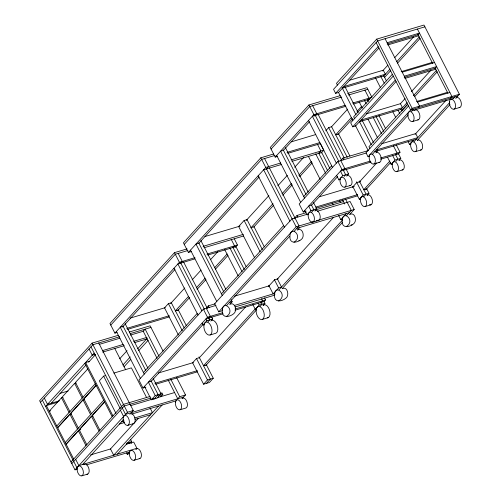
<?xml version="1.0" encoding="UTF-8"?>
<svg xmlns="http://www.w3.org/2000/svg" width="501" height="501" viewBox="0 0 501 501"><rect width="100%" height="100%" fill="white"/><g stroke="black" fill="none" stroke-linecap="round" stroke-linejoin="round"><path stroke-width="0.75" d="M118.136 335.351L92.09 343.11L39.629 400.725L75.006 469.85L77.179 469.205M187.111 248.884L174.461 252.654L109.963 323.489L114.898 333.134L117.071 332.482M273.49 154.032L260.833 157.802L183.435 242.803L188.37 252.448L191.269 251.583M340.204 95.653L308.948 104.966L270.252 147.463L275.181 157.107L277.36 156.462M40.449 402.328L92.917 344.719L119.708 336.735M110.784 325.099L175.287 254.264L187.938 250.494M184.255 244.413L261.66 159.412L275.055 155.416M271.072 149.073L309.775 106.569L341.782 97.031M455.785 98.209L459.392 94.251L423.978 25.05L376.714 39.134L336.503 83.291L337.417 85.076M45.585 406.455L94.175 353.092M114.898 333.134L179.396 262.299L194.989 257.652M188.37 252.448L265.768 167.447L280.616 163.019M275.181 157.107L313.883 114.61L345.145 105.291M51.252 403.217L85.978 365.085M88.608 362.198L95.447 354.683M122.52 327.084L174.955 269.494M180.203 263.739L182.301 261.434L178.187 253.4M198.64 243.486L259.192 176.991M266.538 168.925L268.674 166.582L264.559 158.541M283.315 150.5L309.468 121.781M314.697 116.038L316.789 113.746L312.674 105.705M424.892 26.835L377.629 40.919L333.547 89.322L335.607 93.343L378.18 46.593M378.975 48.033L338.507 92.478L335.607 93.343M62.969 397.356L61.504 397.788L49.248 411.252L50.714 410.814M76.083 382.952L74.618 383.39L62.362 396.848L69.902 411.578M87.731 368.987L75.482 382.445L83.016 397.174M56.788 425.982L95.271 383.716M184.236 328.03L171.304 302.761L168.399 303.625L164.528 307.877L178.381 334.944M262.311 249.498L247.018 219.613L244.119 220.478L238.633 226.502L254.633 257.777M325.788 130.792L328.687 127.605L331.593 126.734L347.237 157.314M105.817 375.487L103.619 376.138L99.323 380.86L115.975 413.406M119.683 358.785L127.047 350.694M57.609 427.591L96.098 385.325M170.647 303.481L184.806 287.931M192.146 279.871L201.064 270.077M210.501 259.712L217.841 251.652M246.248 220.459L268.887 195.597M277.836 185.765L287.317 175.356M294.688 167.265L303.637 157.433M331.443 126.897L347.656 109.093M57.703 427.766L69.958 414.308L71.424 413.87M84.537 399.472L83.072 399.904L70.816 413.363L78.356 428.098M96.186 385.501L83.93 398.959L91.47 413.694M382.645 70.91L387.899 65.136M394.732 57.634L413.651 36.855M417.978 34.732L419.487 33.079L387.148 42.717M383.647 76.083L389.953 69.157M396.786 61.654L419.387 36.836M384.449 77.523L390.755 70.597M397.587 63.095L420.189 38.276M122.883 365.035L130.247 356.944M137.612 348.859L146.555 339.033M123.985 366.813L130.824 359.298M138.714 350.631L148.183 340.235M175.281 310.939L188.395 296.542M196.26 287.906L205.172 278.118M214.616 267.747L227.197 253.926M232.971 247.594L234.543 245.866L231.118 239.171M250.882 227.917L273.001 203.631M281.95 193.806L291.425 183.397M298.803 175.3L311.434 161.422M318.78 153.356L320.916 151.014L317.49 144.313M335.557 134.932L351.245 117.704M357 111.385L361.709 106.218M367.458 99.899L369.03 98.177L364.916 90.136M392.339 74.273L353.637 116.771L354.551 118.555M177.661 310.651L189.722 297.406M197.062 289.346L205.98 279.552M215.417 269.187L228.005 255.366M235.345 247.306L237.443 245.002L234.362 238.971M253.788 227.053L273.796 205.078M282.746 195.252L292.227 184.844M299.598 176.747L312.236 162.869M321.185 153.037L323.815 150.15L320.389 143.449M337.937 134.644L352.579 118.562M393.254 76.058L350.681 122.808L352.742 126.828L355.641 125.964L396.109 81.519M65.243 442.502L103.726 400.236M352.742 126.828L395.314 80.072M66.063 444.105L104.546 401.846M66.151 444.287L78.406 430.829L79.872 430.39M86.811 444.619L79.271 429.883L91.526 416.425L92.992 415.987M104.64 402.021L92.384 415.479L99.924 430.215M143.436 372.5L197.187 313.469M303.725 196.473L331.675 165.781M215.987 305.416L203.387 309.173L138.883 380.008L142.998 388.043L145.897 387.179M366.15 153.055L337.874 161.485L299.172 203.982L303.287 212.023L306.186 211.159M206.9 307.445L208.366 305.835L215.111 303.831M340.899 160.295L342.853 158.147L368.323 150.557M221.436 293.818L283.604 225.544M70.985 461.991L123.446 404.382L150.143 396.429M294.488 218.236L297.024 215.449L306.011 212.768M294.093 218.862L294.945 217.922M71.806 463.6L124.267 405.992L150.964 398.032M400.305 103.813L405.033 98.622M411.34 91.696L430.785 70.34M142.998 388.043L207.495 317.208L222.344 312.787M303.287 212.023L341.983 169.52L370.264 161.097M435.112 68.211L436.622 66.564L404.282 76.196M151.139 381.424L203.062 324.41M208.303 318.649L210.401 316.344L206.287 308.309M311.415 205.41L337.568 176.696M343.317 170.378L344.888 168.655L340.774 160.621M202.122 323.114L203.037 324.898L206.907 320.646L212.712 318.918L211.641 316.832M400.781 109.569L407.088 102.642M413.394 95.716L436.521 70.315M207.871 321.911L209.806 319.782L208.742 317.697M407.651 104.183L368.949 146.687L369.863 148.471M307.633 214.14L292.045 218.787L214.641 303.788L218.755 311.822L296.154 226.821L314.728 221.285M304.79 210.37L307.075 214.835L310.946 210.583L316.751 208.854L313.545 202.598M336.609 175.425L338.895 179.89L342.765 175.638L348.571 173.91L346.078 169.044M401.583 111.009L407.363 104.659M414.722 96.58L437.323 71.762M75.006 469.85L127.467 412.242L133.272 410.507L98.722 342.991M210.777 321.047L212.712 318.918M222.707 309.806L221.655 310.958L218.755 311.822M226.778 305.328L289.578 236.366M294.319 231.161L299.059 225.957L269.244 167.666M311.428 212.374L313.845 209.719L311.359 204.853M344.218 176.365L345.665 174.774L343.179 169.908M408.559 105.968L365.993 152.717L368.047 156.738L369.5 156.306M82.609 464.49L123.647 419.425M229.683 304.464L232.176 301.727L231.111 299.642M297.331 230.172L299.83 227.435M316.751 208.854L314.816 210.977A5.198 2.881 73.4 0 1 319.957 214.967A5.198 2.881 73.4 0 1 317.196 220.271M348.571 173.91L346.636 176.033A5.198 2.881 73.4 0 1 351.589 179.371A5.198 2.881 73.4 0 1 349.823 185.545M131.337 412.636L133.272 410.507M368.047 156.738L412.123 108.335L459.392 94.251M372.4 154.277L408.265 114.892M411.421 111.429L413.519 109.124M376.27 152.354L377.723 150.757M144.501 386.39L151.352 399.785L155.222 395.533L161.028 393.805L153.218 378.537M418.078 107.765L419.587 106.112L385.087 38.696M154.258 398.921L158.128 394.669L151.026 380.791M138.389 418.348L110.502 448.971L113.702 455.221L158.422 406.111M161.028 393.805L157.157 398.057L151.352 399.785M160.727 396.805L162.825 394.5L162.005 392.89L160.52 393.335M192.591 362.83L196.498 358.541L199.404 357.676M352.391 187.343L356.787 182.514L360.419 181.431M199.273 357.82L245.421 307.138M359.023 182.383L376.802 162.856M268.404 286.547L274.498 279.852L278.13 278.775M117.434 454.113L162.155 404.996M277.153 279.257L333.497 217.39M130.673 439.64L131.738 441.719L130.968 442.571L126.502 443.905M203.381 365.855L255.303 308.841M260.545 303.08L262.643 300.775L261.616 298.771M363.657 189.848L389.809 161.128M395.558 154.809L397.13 153.087L393.36 145.722M252.786 304.458L255.278 309.33L259.149 305.084L264.954 303.349L264.04 301.564L235.019 310.213M415.085 134.306L446.097 100.25M205.761 365.567L256.105 310.282M263.971 301.64L265.543 299.911L264.515 297.907M365.736 189.885L390.617 162.562M398.464 153.945L400.03 152.223L396.26 144.858M260.113 306.343L262.048 304.22L260.983 302.128M450.424 98.127L451.927 96.474L417.427 29.058M277.247 278.688L281.518 287.023L278.612 287.893L273.126 293.912L268.862 285.576M338.645 215.449L340.78 219.62L346.266 213.595M352.917 186.754L359.317 199.266L363.187 195.014L368.993 193.286L366.707 188.821L363.801 189.685M387.58 157.37L391.137 164.322L395.007 160.069L400.813 158.341L398.527 153.876L380.697 159.186M126.534 452.891L127.248 454.282L129.183 452.159M176.609 377.541L185.514 394.945L179.709 396.673L177.774 398.796L168.154 380.002M408.083 141.601L409.511 144.382L413.381 140.13M264.954 303.349L263.019 305.478A6.757 3.751 73.4 0 1 269.457 309.818A6.757 3.751 73.4 0 1 267.165 317.841M274.949 294.237L273.897 295.39L235.088 306.956M279.019 289.766L342.346 220.221M346.56 215.593L351.301 210.389L345.471 198.972M363.67 196.805L366.087 194.15L359.33 180.942M395.972 161.328L397.907 159.205L395.421 154.339M413.989 141.789L449.729 102.536M453.405 98.497L454.983 96.768M282.063 288.745L342.615 222.244M349.46 214.729L354.201 209.524L350.093 201.49L317.321 211.253M368.993 193.286L367.058 195.409A5.198 2.881 73.4 0 1 372.199 199.404A5.198 2.881 73.4 0 1 369.437 204.702M400.813 158.341L398.877 160.464A5.198 2.881 73.4 0 1 403.831 163.802A5.198 2.881 73.4 0 1 402.065 169.977M135.953 449.366L136.923 448.301L133.723 442.051L126.283 444.274M182.126 398.658L185.514 394.945M417.414 140.343L449.998 104.559M192.584 362.705L203.594 384.217L207.464 379.971L213.269 378.236L206.418 364.847L203.512 365.711M206.5 383.353L210.37 379.1L199.003 356.894M213.269 378.236L209.399 382.488L203.594 384.217M297.951 229.734C302.61 227.949 304.408 235.213 302.366 238.357C299.842 241.701 291.256 244.82 290.029 238.72C288.582 222.964 304.489 235.984 294.018 242.183M350.193 214.165C354.852 212.38 356.649 219.645 354.608 222.788C352.084 226.133 343.498 229.251 342.271 223.152C340.824 207.395 356.731 220.415 346.26 226.615M230.297 304.026C234.963 302.241 236.754 309.505 234.712 312.649C232.188 315.993 223.603 319.112 222.375 313.012C220.935 297.256 236.835 310.276 226.371 316.475M282.539 288.457C287.205 286.672 288.996 293.937 286.954 297.08C284.43 300.425 275.844 303.543 274.623 297.444C273.177 281.687 289.077 294.713 278.612 300.907M387.11 43.931L418.842 34.475M387.718 44.952L418.817 35.684M349.228 80.348L383.29 70.203L385.344 74.217L343.88 86.573M342.377 88.226L383.841 75.87M401.201 71.63L432.964 62.168M402.222 72.182L434.561 62.544M347.65 93.43L366.995 87.669L371.93 97.313L352.61 103.068M404.244 77.411L435.976 67.961M348.471 95.04L367.822 89.272M404.852 78.438L435.951 69.169M345.884 106.275L312.38 116.263L336.365 163.138M353.343 104.051L369.7 99.179M366.363 113.833L400.424 103.682L402.478 107.702L361.014 120.058M416.513 101.54L447.531 92.297M417.527 102.091L449.873 92.453M291.15 141.883L315.78 134.544M457.883 95.904L410.62 109.988L376.119 42.572M412.016 110.777L453.48 98.421M283.46 150.338L280.56 151.208L304.545 198.083M335.701 134.775L338.607 133.911L349.892 155.968M287.054 152.367L319.895 142.578M287.787 153.35L320.627 143.568M412.617 121.499L418.423 119.77M454.081 109.143L459.887 107.414M291.062 159.907L323.815 150.15M281.468 164.478L263.639 169.789L289.91 221.129M291.914 161.36L321.686 152.492L329.852 168.449M381.674 143.743L415.73 133.598L417.784 137.612L376.326 149.968M374.817 151.621L416.281 139.265M409.511 144.382L410.958 143.95M380.71 157.978L400.03 152.223M370.997 162.08L340.48 171.173L342.765 175.638M373.915 164.002L379.72 162.274M415.379 151.646L421.184 149.918M338.895 179.89L340.348 179.458M391.137 164.322L392.59 163.89M344.763 187.149L350.568 185.42M397.005 171.58L402.81 169.852M319.25 196.799L354.326 186.347M204.965 236.535L240.079 226.07M311.559 205.253L308.66 206.118L310.946 210.583M315.899 207.057L357.695 194.601M315.887 208.266L357.683 195.81M198.891 243.217L195.985 244.081L222.256 295.421M251.133 227.648L254.032 226.784L264.328 246.905M315.749 209.869L343.461 201.615M307.075 214.835L308.522 214.403M359.317 199.266L360.764 198.834M203.105 246.348L243.405 234.336M203.957 247.801L243.511 236.015M316.225 220.841L354.201 209.524M312.943 222.093L318.749 220.365M365.185 206.531L370.99 204.796M206.926 254.095L237.443 245.002M296.924 228.299L349.166 212.731M194.977 258.86L177.893 263.952L201.878 310.827M207.665 255.078L235.94 246.655L246.166 266.645M340.78 219.62L342.233 219.188M130.116 318.129L165.192 307.677M123.171 326.364L120.271 327.228L144.257 374.109M175.413 310.795L178.318 309.931L186.428 325.788M234.6 296.135L269.676 285.683M126.766 328.393L169.307 315.711M127.498 329.376L169.294 316.92M129.302 332.025L150.137 325.813L163.069 351.088M229.276 302.591L232.176 301.727M130.122 333.628L150.964 327.422M99.167 344.406L120.002 338.194M130.423 335.088L143.818 331.098M234.236 305.504L274.579 293.48M235.032 309.004L265.543 299.911M223.077 313.77L205.992 318.861L206.907 320.646M102.367 350.656L123.202 344.444M133.617 341.338L147.012 337.348M95.228 354.332L92.24 355.222L89.046 348.972M102.661 352.115L124.242 345.684M134.663 342.578L147.313 338.808M203.037 324.898L204.489 324.466M255.278 309.33L256.731 308.898M89.353 361.378L85.621 362.492L112.95 415.905M210.088 334.981L215.893 333.246A6.757 3.751 73.4 0 0 217.215 325.387A6.757 3.751 73.4 0 0 211.604 320.446M262.33 319.413L268.135 317.684M113.859 373.088L131.4 367.859L146.636 397.637M59.951 393.423L68.136 390.987M59.431 400.781L47.52 404.332L44.32 398.082M57.521 402.278L46.361 405.603L73.691 459.016M158.216 373.045L193.292 362.592M151.271 381.28L148.371 382.144L155.222 395.533M154.865 383.303L197.407 370.627M155.598 384.292L197.394 371.836M158.379 395.821L162.825 394.5M130.517 405.672L155.824 398.132M157.308 397.694L174.423 392.59M183.579 397.068L125.532 414.365L90.982 346.842M131.782 414.051L176.433 400.744M79.271 429.883L80.736 429.445M121.367 421.93L124.323 421.047M134.694 417.953L152.461 412.661L149.974 407.801M119.432 424.053L124.611 422.506M134.976 419.418L150.525 414.784M127.905 425.299L133.711 423.57M180.147 409.73L185.952 408.002A5.198 2.881 73.4 0 0 186.735 401.32A5.198 2.881 73.4 0 0 182.02 398.614M126.528 443.272L131.738 441.719M90.562 454.914L110.652 448.927M136.923 448.301L78.876 465.604L75.676 459.348M86.617 464.84L129.778 451.983M127.248 454.282L129.421 453.637M81.895 475.825L87.7 474.096M134.136 460.256L139.942 458.528M351.069 224.868L352.065 224.886M298.828 240.436L299.823 240.449M417.702 34.187L432.639 63.377M435.131 68.242L447.932 93.261M376.714 39.134L412.123 108.335M383.916 76.027L386.409 80.886M401.702 110.771L400.988 109.381L359.511 121.712L371.26 144.67M380.66 76.196L384.217 83.141M398.088 110.251L399.867 113.721M375.368 77.661L380.347 87.393M392.79 111.717L395.64 117.278M378.894 115.506L385.595 128.607M367.327 99.436L368.392 101.521M375.988 116.37L383.685 131.406M364.421 100.3L366.2 103.776M373.314 117.679L381.493 133.661M392.515 155.204L395.007 160.069M359.129 101.772L362.329 108.028M368.022 119.144L377.622 137.913M345.001 86.817L358.159 112.537M362.073 120.177L373.452 142.416M342.102 87.688L355.973 114.792M338.588 92.629L352.81 120.428M355.303 125.294L368.103 150.313M328.687 127.605L344.337 158.178M356.43 181.813L363.187 195.014M342.853 158.147L343.68 159.756M317.985 114.14L341.814 160.702M315.085 115.005L338.92 161.585M308.948 104.966L313.883 114.61M337.874 161.485L341.983 169.52M308.51 120.509L332.495 167.39M318.58 152.962L327.66 170.703M342.571 199.843L344.701 204.001M315.68 153.832L325.637 173.29M339.509 200.394L340.574 202.479M308.416 156.381L320.152 179.314M332.244 202.943L333.309 205.028M285.451 147.695L308.215 192.171M283.259 149.949L306.036 194.457M276.69 155.454L300.675 202.335M297.024 215.449L297.851 217.058M260.833 157.802L265.768 167.447M266.338 168.53L296.154 226.821M258.153 175.813L284.424 227.153M244.119 220.478L260.119 251.752M274.348 279.552L278.612 287.893M232.84 247.137L244.325 269.576M229.94 248.001L242.052 271.667M258.078 302.992L259.149 305.084M224.648 249.467L238.182 275.919M200.882 240.568L225.776 289.221M198.69 242.822L223.941 292.171M190.499 250.105L216.776 301.445M208.366 305.835L209.193 307.445M183.504 261.841L207.37 308.478M180.598 262.706L204.464 309.342M174.461 252.654L179.396 262.299M203.387 309.173L207.495 317.208M174.022 268.198L198.008 315.079M168.399 303.625L182.251 330.691M196.455 358.453L207.464 379.971M159.049 356.299L145.158 329.151L143.223 331.274L157.114 358.422M170.803 379.27L179.709 396.673M125.156 323.709L147.889 368.129M122.964 325.963L145.747 370.483M116.401 331.48L140.386 378.355M114.641 348.239L125.651 369.744M92.09 343.11L127.467 412.242M103.619 376.138L120.278 408.684M120.397 410.238L123.597 416.488M130.711 442.076L131.425 443.466M84.844 363.344L112.18 416.757M74.618 383.39L82.158 398.12M83.072 399.904L90.612 414.64M91.526 416.425L99.066 431.154M61.504 397.788L69.044 412.523M69.958 414.308L77.498 429.044M78.406 430.829L85.947 445.558M42.385 400.205L76.941 467.727M414.49 110.383A5.198 2.881 73.4 0 1 419.443 113.721A5.198 2.881 73.4 0 1 417.677 119.896M455.948 98.027A5.198 2.881 73.4 0 1 460.901 101.365A5.198 2.881 73.4 0 1 459.135 107.54M417.245 140.53A5.198 2.881 73.4 0 1 422.199 143.868A5.198 2.881 73.4 0 1 420.439 150.037M375.788 152.88A5.198 2.881 73.4 0 1 380.741 156.224A5.198 2.881 73.4 0 1 378.975 162.393M129.778 414.183A5.198 2.881 73.4 0 1 134.731 417.521A5.198 2.881 73.4 0 1 132.965 423.689M136.009 449.14A5.198 2.881 73.4 0 1 140.956 452.478A5.198 2.881 73.4 0 1 139.197 458.653M83.767 464.709A5.198 2.881 73.4 0 1 88.715 468.047A5.198 2.881 73.4 0 1 86.955 474.222M407.914 113.89A5.198 2.881 73.4 0 0 411.872 121.624A5.198 2.881 73.4 0 0 413.118 114.215A5.198 2.881 73.4 0 0 407.914 113.89M449.378 101.534A5.198 2.881 73.4 0 0 453.33 109.268A5.198 2.881 73.4 0 0 454.582 101.86A5.198 2.881 73.4 0 0 449.378 101.534M410.676 144.037A5.198 2.881 73.4 0 0 414.634 151.772A5.198 2.881 73.4 0 0 415.88 144.363A5.198 2.881 73.4 0 0 410.676 144.037M369.212 156.393A5.198 2.881 73.4 0 0 373.17 164.121A5.198 2.881 73.4 0 0 374.416 156.719A5.198 2.881 73.4 0 0 369.212 156.393M175.444 402.121A5.198 2.881 73.4 0 0 179.402 409.856A5.198 2.881 73.4 0 0 180.648 402.447A5.198 2.881 73.4 0 0 175.444 402.121M123.202 417.69A5.198 2.881 73.4 0 0 127.16 425.424A5.198 2.881 73.4 0 0 128.406 418.016A5.198 2.881 73.4 0 0 123.202 417.69M129.433 452.647A5.198 2.881 73.4 0 0 133.391 460.381A5.198 2.881 73.4 0 0 134.637 452.973A5.198 2.881 73.4 0 0 129.433 452.647M77.192 468.216A5.198 2.881 73.4 0 0 81.149 475.95A5.198 2.881 73.4 0 0 82.396 468.541A5.198 2.881 73.4 0 0 77.192 468.216M308.24 214.484A5.198 2.881 73.4 0 0 312.198 222.219A5.198 2.881 73.4 0 0 313.444 214.81A5.198 2.881 73.4 0 0 308.24 214.484M340.06 179.54A5.198 2.881 73.4 0 0 344.018 187.274A5.198 2.881 73.4 0 0 345.264 179.865A5.198 2.881 73.4 0 0 340.06 179.54M392.302 163.971A5.198 2.881 73.4 0 0 396.26 171.705A5.198 2.881 73.4 0 0 397.506 164.297A5.198 2.881 73.4 0 0 392.302 163.971M360.482 198.916A5.198 2.881 73.4 0 0 364.44 206.65A5.198 2.881 73.4 0 0 365.686 199.241A5.198 2.881 73.4 0 0 360.482 198.916M256.211 309.518A6.757 3.751 73.4 0 0 261.359 319.569A6.757 3.751 73.4 0 0 262.981 309.944A6.757 3.751 73.4 0 0 256.211 309.518M203.97 325.086A6.757 3.751 73.4 0 0 209.117 335.138A6.757 3.751 73.4 0 0 210.739 325.506A6.757 3.751 73.4 0 0 203.97 325.086"/></g></svg>
